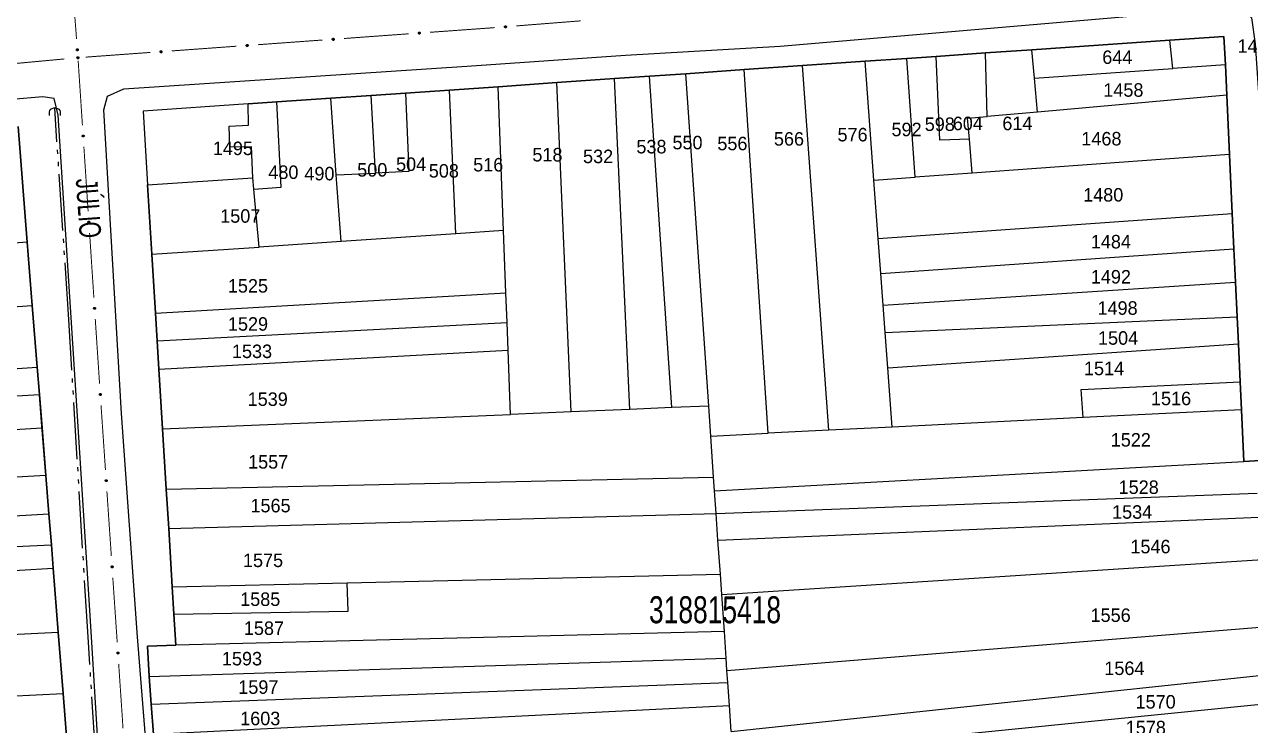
# Model space of a CAD drawing. Extents: x 201225 to 202591, y 4854937 to 4856079.
# Drawn here: x 201692.4 to 201919.6, y 4855421.5 to 4855551.3 of the extents above; entities that cross this region are included whole.
import ezdxf
from ezdxf.enums import TextEntityAlignment as Align

# ---------------------------------------------------------------- set-up
doc = ezdxf.new("R2010")
doc.units = 0
doc.header["$LTSCALE"] = 1.5
doc.header["$MEASUREMENT"] = 0
doc.linetypes.add('TRACO_05', pattern=[11, 7, -1, 0.5, -1, 0.5, -1])
for name, color, linetype in [('CD_MALHA_LOTES', 7, 'CONTINUOUS'), ('CD_TXT_QUADRA', 2, 'CONTINUOUS'), ('HD-VALAS-DRENOS', 170, 'CONTINUOUS'), ('RU-QUADRA', 210, 'CONTINUOUS'), ('SV-BUEIRO-VALA', 7, 'CONTINUOUS'), ('SV-EIXO-RUA-PAV', 20, 'CONTINUOUS'), ('SV-RUA-PAVIM', 7, 'CONTINUOUS'), ('SV-TXT-RUA-PAV', 7, 'CONTINUOUS'), ('Th_NmrPort', 7, 'CONTINUOUS')]:
    doc.layers.add(name, color=color, linetype=linetype)
doc.styles.add('ARIAL', font='ARIAL.SHX')

# ---------------------------------------------------------------- blocks, each defined once
blk = doc.blocks.new('COD120', base_point=(202325.86, 4856054.02))
at = {"layer": 'SV-BUEIRO-VALA'}
blk.add_lwpolyline([(202324.86, 4856052.62), (202324.86, 4856053.203333), (202324.86, 4856053.290833), (202324.943333, 4856053.524167), (202325.11, 4856053.786667), (202325.36, 4856053.9325), (202325.693333, 4856054.02), (202326.026667, 4856054.02), (202326.36, 4856053.9325), (202326.61, 4856053.786667), (202326.776667, 4856053.524167), (202326.86, 4856053.290833), (202326.86, 4856053.203333), (202326.86, 4856052.62)], dxfattribs=at)

msp = doc.modelspace()

# ---------------------------------------------------------------- linework, layer by layer
at = {"layer": 'CD_MALHA_LOTES', "linetype": 'Continuous', "flags": 128}
for points in [[(201879.12, 4855546.66), (201904.68, 4855548.43)], [(201904.68, 4855548.43), (201914.73, 4855549.12)], [(201905.24, 4855543.2), (201904.68, 4855548.43)], [(201914.73, 4855549.12), (201914.98, 4855543.89)], [(201848.23, 4855544.53), (201855.94, 4855545.06)], [(201855.94, 4855545.06), (201861.38, 4855545.44)], [(201857.47, 4855523.06), (201855.94, 4855545.06)], [(201861.38, 4855545.44), (201870.55, 4855546.07)], [(201862.09, 4855529.92), (201861.38, 4855545.44)], [(201870.55, 4855546.07), (201879.12, 4855546.66)], [(201870.82, 4855534.31), (201870.55, 4855546.07)], [(201879.59, 4855541.39), (201879.12, 4855546.66)], [(201814.99, 4855542.23), (201825.8, 4855542.98)], [(201825.8, 4855542.98), (201836.58, 4855543.72)], [(201830.22, 4855475.63), (201825.8, 4855542.98)], [(201836.58, 4855543.72), (201848.23, 4855544.53)], [(201841.48, 4855476.19), (201836.58, 4855543.72)], [(201849.85, 4855522.51), (201848.23, 4855544.53)], [(201879.59, 4855541.39), (201905.24, 4855543.2)], [(201914.98, 4855543.89), (201905.24, 4855543.2)], [(201914.98, 4855543.89), (201915.24, 4855538.24)], [(201780.18, 4855539.82), (201791.1, 4855540.58)], [(201791.1, 4855540.58), (201801.74, 4855541.31)], [(201793.74, 4855479.59), (201791.1, 4855540.58)], [(201801.74, 4855541.31), (201808.27, 4855541.76)], [(201804.61, 4855480.05), (201801.74, 4855541.31)], [(201808.27, 4855541.76), (201814.99, 4855542.23)], [(201812.37, 4855480.37), (201808.27, 4855541.76)], [(201819.23, 4855480.66), (201814.99, 4855542.23)], [(201880.14, 4855535.13), (201879.59, 4855541.39)], [(201749.18, 4855537.68), (201756.64, 4855538.19)], [(201756.64, 4855538.19), (201763.05, 4855538.64)], [(201757.47, 4855523.83), (201756.64, 4855538.19)], [(201763.05, 4855538.64), (201771.15, 4855539.2)], [(201763.05, 4855538.64), (201763.62, 4855524.1)], [(201771.15, 4855539.2), (201780.18, 4855539.82)], [(201772.36, 4855512.57), (201771.15, 4855539.2)], [(201781.19, 4855513.17), (201780.18, 4855539.82)], [(201915.24, 4855538.24), (201880.14, 4855535.13)], [(201915.24, 4855538.24), (201915.75, 4855527.28)], [(201733.86, 4855536.62), (201714.39, 4855535.27)], [(201730.35, 4855532.51), (201733.91, 4855532.7), (201733.86, 4855536.62)], [(201733.86, 4855536.62), (201739.16, 4855536.99)], [(201739.16, 4855536.99), (201749.18, 4855537.68)], [(201740, 4855521.18), (201739.16, 4855536.99)], [(201750.2, 4855523.51), (201749.18, 4855537.68)], [(201714.39, 4855535.27), (201715.23, 4855521.62)], [(201867.22, 4855533.99), (201870.82, 4855534.31)], [(201867.55, 4855530.11), (201867.22, 4855533.99)], [(201880.14, 4855535.13), (201870.82, 4855534.31)], [(201691.21, 4855532.44), (201692.92, 4855511.03)], [(201730.49, 4855528.59), (201730.35, 4855532.51)], [(201867.55, 4855530.11), (201862.09, 4855529.92)], [(201868.08, 4855523.83), (201867.55, 4855530.11)], [(201734.74, 4855522.92), (201734.5, 4855528.68), (201730.49, 4855528.59)], [(201915.75, 4855527.28), (201868.08, 4855523.83)], [(201915.75, 4855527.28), (201916.27, 4855516.33)], [(201715.23, 4855521.62), (201734.74, 4855522.92)], [(201734.93, 4855520.85), (201734.74, 4855522.92)], [(201750.2, 4855523.51), (201757.47, 4855523.83)], [(201751.09, 4855511.14), (201750.2, 4855523.51)], [(201763.62, 4855524.1), (201757.47, 4855523.83)], [(201849.85, 4855522.51), (201857.47, 4855523.06)], [(201850.65, 4855511.69), (201849.85, 4855522.51)], [(201868.08, 4855523.83), (201857.47, 4855523.06)], [(201716.01, 4855508.78), (201715.23, 4855521.62)], [(201734.93, 4855520.85), (201740, 4855521.18)], [(201735.92, 4855510.12), (201734.93, 4855520.85)], [(201850.65, 4855511.69), (201916.27, 4855516.33)], [(201916.27, 4855516.33), (201916.57, 4855509.81)], [(201781.19, 4855513.17), (201772.36, 4855512.57)], [(201781.63, 4855501.65), (201781.19, 4855513.17)], [(201692.92, 4855511.03), (201661.26, 4855508.64)], [(201692.92, 4855511.03), (201693.85, 4855499.31)], [(201751.09, 4855511.14), (201735.92, 4855510.12)], [(201772.36, 4855512.57), (201751.09, 4855511.14)], [(201851.13, 4855505.2), (201850.65, 4855511.69)], [(201716.01, 4855508.78), (201735.92, 4855510.12)], [(201716.69, 4855497.84), (201716.01, 4855508.78)], [(201851.13, 4855505.2), (201916.57, 4855509.81)], [(201916.57, 4855509.81), (201916.86, 4855503.61)], [(201851.56, 4855499.33), (201851.13, 4855505.2)], [(201851.56, 4855499.33), (201916.86, 4855503.61)], [(201916.86, 4855503.61), (201917.16, 4855497.16)], [(201716.69, 4855497.84), (201781.63, 4855501.65)], [(201781.85, 4855496.11), (201781.63, 4855501.65)], [(201630.68, 4855494.98), (201693.85, 4855499.31)], [(201693.85, 4855499.31), (201694.76, 4855487.89)], [(201717, 4855492.74), (201716.69, 4855497.84)], [(201851.93, 4855494.31), (201851.56, 4855499.33)], [(201851.93, 4855494.31), (201917.16, 4855497.16)], [(201917.16, 4855497.16), (201917.39, 4855492.2)], [(201717, 4855492.74), (201781.85, 4855496.11)], [(201782.04, 4855491), (201781.85, 4855496.11)], [(201717.32, 4855487.5), (201717, 4855492.74)], [(201852.42, 4855487.77), (201851.93, 4855494.31)], [(201717.32, 4855487.5), (201782.04, 4855491)], [(201782.49, 4855479.12), (201782.04, 4855491)], [(201852.42, 4855487.77), (201917.39, 4855492.2)], [(201917.39, 4855492.2), (201917.73, 4855485.13)], [(201631.61, 4855483.69), (201694.76, 4855487.89)], [(201694.76, 4855487.89), (201695.16, 4855482.82)], [(201718, 4855476.42), (201717.32, 4855487.5)], [(201853.23, 4855476.77), (201852.42, 4855487.77)], [(201888.24, 4855483.72), (201917.73, 4855485.13)], [(201888.64, 4855478.52), (201888.24, 4855483.72)], [(201917.73, 4855485.13), (201917.97, 4855479.98)], [(201631.99, 4855479.08), (201695.16, 4855482.82)], [(201695.16, 4855482.82), (201695.65, 4855476.65)], [(201718, 4855476.42), (201782.49, 4855479.12)], [(201793.74, 4855479.59), (201782.49, 4855479.12)], [(201804.61, 4855480.05), (201793.74, 4855479.59)], [(201812.37, 4855480.37), (201804.61, 4855480.05)], [(201819.23, 4855480.66), (201812.37, 4855480.37)], [(201819.61, 4855475.1), (201819.23, 4855480.66)], [(201917.97, 4855479.98), (201888.64, 4855478.52)], [(201917.97, 4855479.98), (201918.41, 4855470.38)], [(201853.23, 4855476.77), (201841.48, 4855476.19)], [(201888.64, 4855478.52), (201853.23, 4855476.77)], [(201632.5, 4855472.87), (201695.65, 4855476.65)], [(201695.65, 4855476.65), (201696.36, 4855467.78)], [(201718.69, 4855465.25), (201718, 4855476.42)], [(201819.61, 4855475.1), (201830.22, 4855475.63)], [(201820.14, 4855467.46), (201819.61, 4855475.1)], [(201841.48, 4855476.19), (201830.22, 4855475.63)], [(201820.31, 4855464.98), (201918.41, 4855470.38)], [(201918.41, 4855470.38), (201921.51, 4855470.59)], [(201696.36, 4855467.78), (201633.22, 4855464.22)], [(201696.36, 4855467.78), (201696.92, 4855460.72)], [(201718.69, 4855465.25), (201820.14, 4855467.46)], [(201820.31, 4855464.98), (201820.14, 4855467.46)], [(201719.14, 4855457.95), (201718.69, 4855465.25)], [(201820.6, 4855460.76), (201820.31, 4855464.98)], [(201820.6, 4855460.76), (201920.87, 4855464.51)], [(201597.1, 4855454.93), (201696.92, 4855460.72)], [(201696.92, 4855460.72), (201697.38, 4855454.93)], [(201719.14, 4855457.95), (201820.6, 4855460.76)], [(201820.94, 4855455.8), (201820.6, 4855460.76)], [(201820.94, 4855455.8), (201921.24, 4855460.06)], [(201719.8, 4855447.19), (201719.14, 4855457.95)], [(201597.43, 4855450.31), (201697.38, 4855454.93)], [(201697.38, 4855454.93), (201697.72, 4855450.61)], [(201821.38, 4855449.51), (201820.94, 4855455.8)], [(201821.64, 4855445.74), (201921.88, 4855452.25)], [(201597.83, 4855444.68), (201697.72, 4855450.61)], [(201697.72, 4855450.61), (201698.66, 4855438.8)], [(201752.24, 4855447.93), (201821.38, 4855449.51)], [(201821.64, 4855445.74), (201821.38, 4855449.51)], [(201719.8, 4855447.19), (201752.24, 4855447.93)], [(201720.11, 4855442.1), (201719.8, 4855447.19)], [(201752.39, 4855442.67), (201752.24, 4855447.93)], [(201822.12, 4855438.87), (201821.64, 4855445.74)], [(201720.11, 4855442.1), (201752.39, 4855442.67)], [(201720.46, 4855436.38), (201720.11, 4855442.1)], [(201598.59, 4855433.86), (201698.66, 4855438.8)], [(201698.66, 4855438.8), (201699.57, 4855427.4)], [(201822.12, 4855438.87), (201720.46, 4855436.38)], [(201822.46, 4855433.93), (201822.12, 4855438.87)], [(201822.61, 4855431.69), (201922.9, 4855439.82)], [(201715.2, 4855436.16), (201720.46, 4855436.38)], [(201715.54, 4855430.54), (201715.2, 4855436.16)], [(201715.54, 4855430.54), (201822.46, 4855433.93)], [(201822.61, 4855431.69), (201822.46, 4855433.93)], [(201822.77, 4855429.42), (201822.61, 4855431.69)], [(201715.9, 4855425.45), (201715.54, 4855430.54)], [(201715.9, 4855425.45), (201822.77, 4855429.42)], [(201823.06, 4855425.17), (201822.77, 4855429.42)], [(201823.39, 4855420.37), (201923.62, 4855431)], [(201599.4, 4855422.47), (201699.57, 4855427.4)], [(201699.57, 4855427.4), (201700.39, 4855417.13)], [(201716.29, 4855419.88), (201715.9, 4855425.45)], [(201716.29, 4855419.88), (201823.06, 4855425.17)], [(201823.39, 4855420.37), (201823.06, 4855425.17)], [(201823.71, 4855415.62), (201924.06, 4855425.66)]]:
    msp.add_lwpolyline(points, dxfattribs=at)
at = {"layer": 'HD-VALAS-DRENOS', "linetype": 'TRACO_05'}
msp.add_polyline3d([(201708.03, 4855379.38, 11.66), (201706.68, 4855399.85, 12.17), (201704.18, 4855437.88, 12.17), (201700.62, 4855496.69, 12.18), (201698.01, 4855535.9, 12.17)], dxfattribs=at)
at = {"layer": 'RU-QUADRA', "linetype": 'Continuous', "flags": 128}
for points in [[(201921.51, 4855470.59), (201918.41, 4855470.38), (201917.97, 4855479.98), (201917.73, 4855485.13), (201917.39, 4855492.2), (201917.16, 4855497.16), (201916.86, 4855503.61), (201916.57, 4855509.81), (201916.27, 4855516.33), (201915.75, 4855527.28), (201915.24, 4855538.24), (201914.98, 4855543.89), (201914.73, 4855549.12), (201904.68, 4855548.43), (201879.12, 4855546.66), (201870.55, 4855546.07), (201861.38, 4855545.44), (201855.94, 4855545.06), (201848.23, 4855544.53), (201836.58, 4855543.72), (201825.8, 4855542.98), (201814.99, 4855542.23), (201808.27, 4855541.76), (201801.74, 4855541.31), (201791.1, 4855540.58), (201780.18, 4855539.82), (201771.15, 4855539.2), (201763.05, 4855538.64), (201756.64, 4855538.19), (201749.18, 4855537.68), (201739.16, 4855536.99), (201733.86, 4855536.62), (201714.39, 4855535.27), (201715.23, 4855521.62), (201716.01, 4855508.78), (201716.69, 4855497.84), (201717, 4855492.74), (201717.32, 4855487.5), (201718, 4855476.42), (201718.69, 4855465.25), (201719.14, 4855457.95), (201719.8, 4855447.19), (201720.11, 4855442.1), (201720.46, 4855436.38), (201715.2, 4855436.16), (201715.54, 4855430.54), (201715.9, 4855425.45), (201716.29, 4855419.88)], [(201700.39, 4855417.13), (201699.57, 4855427.4), (201698.66, 4855438.8), (201697.72, 4855450.61), (201697.38, 4855454.93), (201696.92, 4855460.72), (201696.36, 4855467.78), (201695.56, 4855477.75), (201695.1, 4855483.57), (201694.76, 4855487.89), (201693.85, 4855499.31), (201692.92, 4855511.03), (201691.21, 4855532.44)]]:
    msp.add_lwpolyline(points, dxfattribs=at)
at = {"layer": 'SV-EIXO-RUA-PAV', "const_width": 0.18}
for points in [[(201701.14, 4855560.62), (201702.05, 4855548.65)], [(201783.55, 4855551.08), (201795.51, 4855552.02)], [(201751.63, 4855548.75), (201763.6, 4855549.62)], [(201767.59, 4855549.9), (201778.56, 4855550.69)], [(201778.56, 4855550.69), (201779.05, 4855550.73)], [(201779.05, 4855550.73), (201779.56, 4855550.77)], [(201719.71, 4855546.45), (201731.68, 4855547.32)], [(201735.67, 4855547.6), (201747.64, 4855548.47)], [(201687.82, 4855543.85), (201699.77, 4855544.96)], [(201703.76, 4855545.3), (201715.72, 4855546.17)], [(201702.35, 4855544.66), (201703.14, 4855532.69)], [(201703.41, 4855528.7), (201704.2, 4855516.72)], [(201704.47, 4855512.73), (201705.26, 4855500.76)], [(201705.52, 4855496.77), (201706.32, 4855484.79)], [(201706.59, 4855480.8), (201707.41, 4855468.83)], [(201707.68, 4855464.84), (201708.5, 4855452.87)], [(201708.77, 4855448.88), (201709.59, 4855436.9)], [(201709.86, 4855432.91), (201710.4, 4855424.93)], [(201710.4, 4855424.93), (201710.47, 4855423.95)], [(201710.47, 4855423.95), (201710.66, 4855420.94)]]:
    msp.add_lwpolyline(points, dxfattribs=at)
at = {"layer": 'SV-EIXO-RUA-PAV'}
for points in [[(201765.44, 4855549.86), (201765.48, 4855549.9), (201765.51, 4855549.92), (201765.55, 4855549.94), (201765.58, 4855549.94), (201765.61, 4855549.94), (201765.65, 4855549.93), (201765.69, 4855549.91), (201765.72, 4855549.88), (201765.75, 4855549.84), (201765.76, 4855549.81), (201765.77, 4855549.78), (201765.77, 4855549.74), (201765.76, 4855549.7), (201765.74, 4855549.67), (201765.71, 4855549.63), (201765.67, 4855549.6), (201765.64, 4855549.59), (201765.6, 4855549.59), (201765.57, 4855549.59), (201765.53, 4855549.6), (201765.5, 4855549.62), (201765.46, 4855549.65), (201765.43, 4855549.68), (201765.42, 4855549.72), (201765.42, 4855549.75), (201765.42, 4855549.79), (201765.42, 4855549.82), (201765.44, 4855549.86)], [(201781.4, 4855551.03), (201781.43, 4855551.06), (201781.47, 4855551.09), (201781.5, 4855551.1), (201781.54, 4855551.11), (201781.57, 4855551.11), (201781.61, 4855551.1), (201781.64, 4855551.08), (201781.68, 4855551.05), (201781.71, 4855551.01), (201781.72, 4855550.98), (201781.73, 4855550.94), (201781.73, 4855550.91), (201781.72, 4855550.87), (201781.7, 4855550.83), (201781.67, 4855550.8), (201781.63, 4855550.77), (201781.6, 4855550.76), (201781.56, 4855550.75), (201781.53, 4855550.75), (201781.49, 4855550.76), (201781.45, 4855550.78), (201781.42, 4855550.81), (201781.39, 4855550.85), (201781.38, 4855550.88), (201781.37, 4855550.92), (201781.37, 4855550.95), (201781.38, 4855550.99), (201781.4, 4855551.03)], [(201733.53, 4855547.56), (201733.56, 4855547.6), (201733.59, 4855547.62), (201733.63, 4855547.64), (201733.66, 4855547.64), (201733.7, 4855547.64), (201733.73, 4855547.63), (201733.77, 4855547.61), (201733.81, 4855547.58), (201733.83, 4855547.54), (201733.85, 4855547.51), (201733.85, 4855547.48), (201733.85, 4855547.44), (201733.84, 4855547.4), (201733.82, 4855547.37), (201733.79, 4855547.33), (201733.76, 4855547.3), (201733.72, 4855547.29), (201733.69, 4855547.29), (201733.65, 4855547.29), (201733.62, 4855547.3), (201733.58, 4855547.32), (201733.54, 4855547.35), (201733.52, 4855547.38), (201733.5, 4855547.42), (201733.5, 4855547.45), (201733.5, 4855547.49), (201733.51, 4855547.52), (201733.53, 4855547.56)], [(201749.49, 4855548.71), (201749.52, 4855548.75), (201749.55, 4855548.77), (201749.59, 4855548.79), (201749.62, 4855548.79), (201749.66, 4855548.79), (201749.69, 4855548.78), (201749.73, 4855548.76), (201749.77, 4855548.73), (201749.79, 4855548.69), (201749.81, 4855548.66), (201749.81, 4855548.63), (201749.81, 4855548.59), (201749.8, 4855548.55), (201749.78, 4855548.52), (201749.75, 4855548.48), (201749.72, 4855548.45), (201749.68, 4855548.44), (201749.65, 4855548.44), (201749.61, 4855548.44), (201749.57, 4855548.45), (201749.54, 4855548.47), (201749.5, 4855548.5), (201749.47, 4855548.53), (201749.46, 4855548.57), (201749.46, 4855548.6), (201749.46, 4855548.64), (201749.46, 4855548.67), (201749.49, 4855548.71)], [(201702.3, 4855546.81), (201702.34, 4855546.78), (201702.36, 4855546.74), (201702.37, 4855546.71), (201702.38, 4855546.67), (201702.38, 4855546.64), (201702.37, 4855546.6), (201702.35, 4855546.56), (201702.32, 4855546.53), (201702.28, 4855546.5), (201702.25, 4855546.49), (201702.22, 4855546.48), (201702.18, 4855546.48), (201702.14, 4855546.49), (201702.11, 4855546.51), (201702.07, 4855546.54), (201702.04, 4855546.58), (201702.03, 4855546.61), (201702.03, 4855546.65), (201702.03, 4855546.68), (201702.04, 4855546.72), (201702.05, 4855546.75), (201702.09, 4855546.79), (201702.12, 4855546.82), (201702.15, 4855546.83), (201702.19, 4855546.83), (201702.22, 4855546.83), (201702.26, 4855546.83), (201702.3, 4855546.81)], [(201702.16, 4855545.3), (201702.19, 4855545.34), (201702.22, 4855545.36), (201702.26, 4855545.38), (201702.29, 4855545.38), (201702.33, 4855545.38), (201702.36, 4855545.37), (201702.4, 4855545.35), (201702.44, 4855545.32), (201702.46, 4855545.28), (201702.48, 4855545.25), (201702.48, 4855545.22), (201702.48, 4855545.18), (201702.47, 4855545.14), (201702.46, 4855545.11), (201702.42, 4855545.07), (201702.39, 4855545.04), (201702.35, 4855545.03), (201702.32, 4855545.03), (201702.28, 4855545.03), (201702.25, 4855545.04), (201702.21, 4855545.05), (201702.17, 4855545.09), (201702.15, 4855545.12), (201702.14, 4855545.16), (201702.13, 4855545.19), (201702.13, 4855545.23), (201702.14, 4855545.26), (201702.16, 4855545.3)], [(201717.57, 4855546.41), (201717.6, 4855546.45), (201717.63, 4855546.47), (201717.67, 4855546.49), (201717.7, 4855546.49), (201717.74, 4855546.49), (201717.77, 4855546.48), (201717.81, 4855546.46), (201717.85, 4855546.43), (201717.87, 4855546.39), (201717.89, 4855546.36), (201717.89, 4855546.33), (201717.89, 4855546.29), (201717.88, 4855546.25), (201717.86, 4855546.22), (201717.83, 4855546.18), (201717.8, 4855546.15), (201717.76, 4855546.14), (201717.73, 4855546.14), (201717.69, 4855546.14), (201717.66, 4855546.15), (201717.62, 4855546.17), (201717.58, 4855546.2), (201717.56, 4855546.23), (201717.55, 4855546.27), (201717.54, 4855546.3), (201717.54, 4855546.34), (201717.55, 4855546.37), (201717.57, 4855546.41)], [(201703.37, 4855530.84), (201703.41, 4855530.81), (201703.44, 4855530.78), (201703.45, 4855530.74), (201703.45, 4855530.71), (201703.45, 4855530.67), (201703.44, 4855530.64), (201703.43, 4855530.6), (201703.39, 4855530.56), (201703.36, 4855530.54), (201703.32, 4855530.52), (201703.29, 4855530.52), (201703.25, 4855530.52), (201703.22, 4855530.53), (201703.18, 4855530.55), (201703.14, 4855530.58), (201703.12, 4855530.61), (201703.11, 4855530.65), (201703.1, 4855530.68), (201703.1, 4855530.72), (201703.11, 4855530.75), (201703.13, 4855530.79), (201703.16, 4855530.83), (201703.2, 4855530.85), (201703.23, 4855530.87), (201703.26, 4855530.87), (201703.3, 4855530.87), (201703.34, 4855530.86), (201703.37, 4855530.84)], [(201704.43, 4855514.88), (201704.47, 4855514.85), (201704.5, 4855514.81), (201704.51, 4855514.78), (201704.51, 4855514.74), (201704.51, 4855514.71), (201704.5, 4855514.67), (201704.49, 4855514.63), (201704.45, 4855514.6), (201704.42, 4855514.57), (201704.38, 4855514.56), (201704.35, 4855514.55), (201704.31, 4855514.55), (201704.28, 4855514.56), (201704.24, 4855514.58), (201704.2, 4855514.61), (201704.18, 4855514.65), (201704.17, 4855514.68), (201704.16, 4855514.72), (201704.16, 4855514.75), (201704.17, 4855514.79), (201704.19, 4855514.83), (201704.22, 4855514.86), (201704.25, 4855514.89), (201704.29, 4855514.9), (201704.32, 4855514.91), (201704.36, 4855514.91), (201704.4, 4855514.9), (201704.43, 4855514.88)], [(201705.49, 4855498.91), (201705.53, 4855498.88), (201705.56, 4855498.85), (201705.57, 4855498.81), (201705.57, 4855498.78), (201705.57, 4855498.74), (201705.56, 4855498.71), (201705.54, 4855498.67), (201705.51, 4855498.63), (201705.48, 4855498.61), (201705.44, 4855498.59), (201705.41, 4855498.59), (201705.37, 4855498.59), (201705.34, 4855498.6), (201705.3, 4855498.62), (201705.26, 4855498.65), (201705.24, 4855498.68), (201705.22, 4855498.72), (201705.22, 4855498.75), (201705.22, 4855498.79), (201705.23, 4855498.82), (201705.25, 4855498.86), (201705.28, 4855498.9), (201705.31, 4855498.92), (201705.35, 4855498.94), (201705.38, 4855498.94), (201705.42, 4855498.94), (201705.46, 4855498.93), (201705.49, 4855498.91)], [(201706.55, 4855482.95), (201706.59, 4855482.92), (201706.62, 4855482.88), (201706.63, 4855482.85), (201706.63, 4855482.81), (201706.63, 4855482.78), (201706.62, 4855482.74), (201706.6, 4855482.7), (201706.57, 4855482.67), (201706.54, 4855482.64), (201706.5, 4855482.63), (201706.47, 4855482.62), (201706.43, 4855482.62), (201706.4, 4855482.63), (201706.36, 4855482.65), (201706.32, 4855482.68), (201706.3, 4855482.72), (201706.28, 4855482.75), (201706.28, 4855482.79), (201706.28, 4855482.82), (201706.29, 4855482.86), (201706.31, 4855482.9), (201706.34, 4855482.93), (201706.37, 4855482.96), (201706.41, 4855482.97), (201706.44, 4855482.98), (201706.48, 4855482.98), (201706.51, 4855482.97), (201706.55, 4855482.95)], [(201707.64, 4855466.99), (201707.68, 4855466.95), (201707.71, 4855466.92), (201707.72, 4855466.88), (201707.72, 4855466.85), (201707.72, 4855466.81), (201707.71, 4855466.78), (201707.69, 4855466.74), (201707.66, 4855466.7), (201707.63, 4855466.68), (201707.59, 4855466.67), (201707.56, 4855466.66), (201707.52, 4855466.66), (201707.49, 4855466.67), (201707.45, 4855466.69), (201707.41, 4855466.72), (201707.39, 4855466.76), (201707.37, 4855466.79), (201707.37, 4855466.83), (201707.37, 4855466.86), (201707.38, 4855466.9), (201707.4, 4855466.93), (201707.43, 4855466.97), (201707.46, 4855467), (201707.5, 4855467.01), (201707.53, 4855467.01), (201707.57, 4855467.01), (201707.6, 4855467.01), (201707.64, 4855466.99)], [(201708.73, 4855451.02), (201708.77, 4855450.99), (201708.79, 4855450.96), (201708.81, 4855450.92), (201708.81, 4855450.89), (201708.81, 4855450.85), (201708.8, 4855450.82), (201708.78, 4855450.78), (201708.75, 4855450.74), (201708.72, 4855450.72), (201708.68, 4855450.7), (201708.65, 4855450.7), (201708.61, 4855450.7), (201708.58, 4855450.71), (201708.54, 4855450.73), (201708.5, 4855450.76), (201708.48, 4855450.79), (201708.46, 4855450.83), (201708.46, 4855450.86), (201708.46, 4855450.9), (201708.47, 4855450.93), (201708.49, 4855450.97), (201708.52, 4855451.01), (201708.55, 4855451.03), (201708.59, 4855451.05), (201708.62, 4855451.05), (201708.66, 4855451.05), (201708.69, 4855451.04), (201708.73, 4855451.02)], [(201709.82, 4855435.06), (201709.86, 4855435.03), (201709.88, 4855434.99), (201709.9, 4855434.96), (201709.9, 4855434.92), (201709.9, 4855434.89), (201709.89, 4855434.85), (201709.87, 4855434.82), (201709.84, 4855434.78), (201709.81, 4855434.75), (201709.77, 4855434.74), (201709.74, 4855434.73), (201709.7, 4855434.74), (201709.67, 4855434.75), (201709.63, 4855434.76), (201709.59, 4855434.8), (201709.57, 4855434.83), (201709.55, 4855434.86), (201709.55, 4855434.9), (201709.55, 4855434.94), (201709.56, 4855434.97), (201709.58, 4855435.01), (201709.61, 4855435.05), (201709.64, 4855435.07), (201709.68, 4855435.08), (201709.71, 4855435.09), (201709.75, 4855435.09), (201709.78, 4855435.08), (201709.82, 4855435.06)]]:
    msp.add_lwpolyline(points, close=True, dxfattribs=at)
for points in [[(201765.42, 4855549.82), (201765.72, 4855549.88)], [(201765.42, 4855549.8), (201765.73, 4855549.86)], [(201765.42, 4855549.79), (201765.75, 4855549.84)], [(201765.42, 4855549.77), (201765.75, 4855549.83)], [(201765.42, 4855549.75), (201765.76, 4855549.81)], [(201765.42, 4855549.73), (201765.76, 4855549.79)], [(201765.42, 4855549.72), (201765.77, 4855549.78)], [(201765.43, 4855549.84), (201765.7, 4855549.9)], [(201765.43, 4855549.7), (201765.77, 4855549.76)], [(201765.43, 4855549.68), (201765.77, 4855549.74)], [(201765.44, 4855549.86), (201765.69, 4855549.91)], [(201765.45, 4855549.66), (201765.76, 4855549.72)], [(201765.46, 4855549.88), (201765.66, 4855549.92)], [(201765.46, 4855549.65), (201765.76, 4855549.7)], [(201765.48, 4855549.9), (201765.65, 4855549.93)], [(201765.48, 4855549.63), (201765.75, 4855549.69)], [(201765.49, 4855549.91), (201765.62, 4855549.93)], [(201765.5, 4855549.62), (201765.74, 4855549.67)], [(201765.51, 4855549.92), (201765.61, 4855549.94)], [(201765.52, 4855549.61), (201765.72, 4855549.65)], [(201765.53, 4855549.6), (201765.71, 4855549.63)], [(201765.55, 4855549.59), (201765.68, 4855549.62)], [(201765.57, 4855549.59), (201765.67, 4855549.6)], [(201781.37, 4855550.95), (201781.71, 4855551.01)], [(201781.37, 4855550.92), (201781.72, 4855550.98)], [(201781.38, 4855550.99), (201781.68, 4855551.05)], [(201781.38, 4855550.97), (201781.69, 4855551.03)], [(201781.38, 4855550.94), (201781.71, 4855551)], [(201781.38, 4855550.9), (201781.72, 4855550.96)], [(201781.38, 4855550.88), (201781.73, 4855550.94)], [(201781.39, 4855551), (201781.66, 4855551.06)], [(201781.39, 4855550.86), (201781.72, 4855550.93)], [(201781.39, 4855550.85), (201781.73, 4855550.91)], [(201781.4, 4855551.03), (201781.64, 4855551.08)], [(201781.41, 4855550.83), (201781.72, 4855550.89)], [(201781.42, 4855551.05), (201781.62, 4855551.09)], [(201781.42, 4855550.81), (201781.72, 4855550.87)], [(201781.43, 4855551.06), (201781.61, 4855551.1)], [(201781.44, 4855550.8), (201781.7, 4855550.85)], [(201781.45, 4855551.08), (201781.58, 4855551.1)], [(201781.45, 4855550.78), (201781.7, 4855550.83)], [(201781.47, 4855551.09), (201781.57, 4855551.11)], [(201781.48, 4855550.77), (201781.67, 4855550.81)], [(201781.49, 4855550.76), (201781.67, 4855550.8)], [(201781.51, 4855550.76), (201781.64, 4855550.78)], [(201781.53, 4855550.75), (201781.63, 4855550.77)], [(201733.5, 4855547.49), (201733.83, 4855547.54)], [(201733.5, 4855547.47), (201733.83, 4855547.53)], [(201733.5, 4855547.45), (201733.85, 4855547.51)], [(201733.5, 4855547.43), (201733.85, 4855547.49)], [(201733.5, 4855547.42), (201733.85, 4855547.48)], [(201733.51, 4855547.52), (201733.81, 4855547.58)], [(201733.51, 4855547.5), (201733.82, 4855547.56)], [(201733.51, 4855547.4), (201733.85, 4855547.46)], [(201733.52, 4855547.54), (201733.79, 4855547.6)], [(201733.52, 4855547.38), (201733.85, 4855547.44)], [(201733.53, 4855547.56), (201733.77, 4855547.61)], [(201733.53, 4855547.36), (201733.84, 4855547.42)], [(201733.54, 4855547.58), (201733.74, 4855547.62)], [(201733.54, 4855547.35), (201733.84, 4855547.4)], [(201733.56, 4855547.6), (201733.73, 4855547.63)], [(201733.56, 4855547.33), (201733.83, 4855547.39)], [(201733.58, 4855547.61), (201733.71, 4855547.63)], [(201733.58, 4855547.32), (201733.82, 4855547.37)], [(201733.59, 4855547.62), (201733.7, 4855547.64)], [(201733.6, 4855547.31), (201733.8, 4855547.35)], [(201733.62, 4855547.3), (201733.79, 4855547.33)], [(201733.64, 4855547.29), (201733.77, 4855547.32)], [(201733.65, 4855547.29), (201733.76, 4855547.3)], [(201749.46, 4855548.67), (201749.77, 4855548.73)], [(201749.46, 4855548.64), (201749.79, 4855548.69)], [(201749.46, 4855548.62), (201749.79, 4855548.68)], [(201749.46, 4855548.6), (201749.81, 4855548.66)], [(201749.46, 4855548.58), (201749.81, 4855548.64)], [(201749.46, 4855548.57), (201749.81, 4855548.63)], [(201749.47, 4855548.65), (201749.77, 4855548.71)], [(201749.47, 4855548.55), (201749.81, 4855548.61)], [(201749.47, 4855548.53), (201749.81, 4855548.59)], [(201749.48, 4855548.69), (201749.74, 4855548.75)], [(201749.49, 4855548.71), (201749.73, 4855548.76)], [(201749.49, 4855548.51), (201749.8, 4855548.57)], [(201749.5, 4855548.73), (201749.7, 4855548.77)], [(201749.5, 4855548.5), (201749.8, 4855548.55)], [(201749.52, 4855548.75), (201749.69, 4855548.78)], [(201749.52, 4855548.48), (201749.79, 4855548.54)], [(201749.54, 4855548.76), (201749.66, 4855548.78)], [(201749.54, 4855548.47), (201749.78, 4855548.52)], [(201749.55, 4855548.77), (201749.66, 4855548.79)], [(201749.56, 4855548.46), (201749.76, 4855548.5)], [(201749.57, 4855548.45), (201749.75, 4855548.48)], [(201749.6, 4855548.44), (201749.73, 4855548.47)], [(201749.61, 4855548.44), (201749.72, 4855548.45)], [(201702.03, 4855546.7), (201702.06, 4855546.57)], [(201702.03, 4855546.68), (201702.04, 4855546.58)], [(201702.04, 4855546.72), (201702.07, 4855546.54)], [(201702.05, 4855546.75), (201702.11, 4855546.51)], [(201702.05, 4855546.73), (201702.09, 4855546.53)], [(201702.07, 4855546.77), (201702.12, 4855546.5)], [(201702.09, 4855546.79), (201702.14, 4855546.49)], [(201702.1, 4855546.8), (201702.16, 4855546.49)], [(201702.12, 4855546.82), (201702.18, 4855546.48)], [(201702.13, 4855545.23), (201702.46, 4855545.28)], [(201702.13, 4855545.19), (201702.48, 4855545.25)], [(201702.14, 4855546.82), (201702.2, 4855546.48)], [(201702.14, 4855545.26), (201702.44, 4855545.32)], [(201702.14, 4855545.24), (201702.45, 4855545.3)], [(201702.14, 4855545.21), (201702.47, 4855545.27)], [(201702.14, 4855545.17), (201702.48, 4855545.23)], [(201702.14, 4855545.16), (201702.48, 4855545.22)], [(201702.15, 4855546.83), (201702.22, 4855546.48)], [(201702.15, 4855545.28), (201702.42, 4855545.34)], [(201702.15, 4855545.14), (201702.48, 4855545.2)], [(201702.15, 4855545.12), (201702.48, 4855545.18)], [(201702.16, 4855545.3), (201702.4, 4855545.35)], [(201702.16, 4855545.1), (201702.47, 4855545.16)], [(201702.17, 4855546.83), (201702.23, 4855546.49)], [(201702.17, 4855545.09), (201702.47, 4855545.14)], [(201702.18, 4855545.32), (201702.38, 4855545.36)], [(201702.19, 4855546.83), (201702.25, 4855546.49)], [(201702.19, 4855545.34), (201702.36, 4855545.37)], [(201702.2, 4855545.07), (201702.46, 4855545.12)], [(201702.21, 4855546.83), (201702.27, 4855546.5)], [(201702.21, 4855545.35), (201702.34, 4855545.37)], [(201702.21, 4855545.05), (201702.46, 4855545.11)], [(201702.22, 4855546.83), (201702.28, 4855546.5)], [(201702.22, 4855545.36), (201702.33, 4855545.38)], [(201702.23, 4855545.05), (201702.43, 4855545.09)], [(201702.24, 4855546.83), (201702.3, 4855546.52)], [(201702.25, 4855545.04), (201702.42, 4855545.07)], [(201702.26, 4855546.83), (201702.32, 4855546.53)], [(201702.27, 4855545.03), (201702.4, 4855545.06)], [(201702.28, 4855546.82), (201702.33, 4855546.55)], [(201702.28, 4855545.03), (201702.39, 4855545.04)], [(201702.3, 4855546.81), (201702.35, 4855546.56)], [(201702.32, 4855546.79), (201702.36, 4855546.59)], [(201702.34, 4855546.78), (201702.37, 4855546.6)], [(201702.35, 4855546.76), (201702.37, 4855546.63)], [(201702.36, 4855546.74), (201702.38, 4855546.64)], [(201717.54, 4855546.34), (201717.87, 4855546.39)], [(201717.54, 4855546.32), (201717.88, 4855546.38)], [(201717.54, 4855546.3), (201717.89, 4855546.36)], [(201717.55, 4855546.37), (201717.85, 4855546.43)], [(201717.55, 4855546.35), (201717.86, 4855546.41)], [(201717.55, 4855546.28), (201717.89, 4855546.34)], [(201717.55, 4855546.27), (201717.89, 4855546.33)], [(201717.56, 4855546.39), (201717.83, 4855546.45)], [(201717.56, 4855546.25), (201717.89, 4855546.31)], [(201717.56, 4855546.23), (201717.89, 4855546.29)], [(201717.57, 4855546.41), (201717.81, 4855546.46)], [(201717.57, 4855546.21), (201717.88, 4855546.27)], [(201717.58, 4855546.2), (201717.88, 4855546.25)], [(201717.59, 4855546.43), (201717.79, 4855546.47)], [(201717.6, 4855546.45), (201717.77, 4855546.48)], [(201717.6, 4855546.18), (201717.87, 4855546.24)], [(201717.62, 4855546.46), (201717.75, 4855546.48)], [(201717.62, 4855546.17), (201717.86, 4855546.22)], [(201717.63, 4855546.47), (201717.74, 4855546.49)], [(201717.64, 4855546.16), (201717.84, 4855546.2)], [(201717.66, 4855546.15), (201717.83, 4855546.18)], [(201717.68, 4855546.14), (201717.81, 4855546.17)], [(201717.69, 4855546.14), (201717.8, 4855546.15)], [(201703.1, 4855530.72), (201703.12, 4855530.61)], [(201703.11, 4855530.75), (201703.14, 4855530.58)], [(201703.11, 4855530.73), (201703.13, 4855530.6)], [(201703.12, 4855530.77), (201703.16, 4855530.57)], [(201703.13, 4855530.79), (201703.18, 4855530.55)], [(201703.15, 4855530.81), (201703.2, 4855530.54)], [(201703.16, 4855530.83), (201703.22, 4855530.53)], [(201703.18, 4855530.84), (201703.23, 4855530.53)], [(201703.2, 4855530.85), (201703.25, 4855530.52)], [(201703.21, 4855530.86), (201703.27, 4855530.52)], [(201703.23, 4855530.87), (201703.29, 4855530.52)], [(201703.25, 4855530.87), (201703.3, 4855530.52)], [(201703.26, 4855530.87), (201703.32, 4855530.52)], [(201703.28, 4855530.87), (201703.34, 4855530.54)], [(201703.3, 4855530.87), (201703.36, 4855530.54)], [(201703.32, 4855530.86), (201703.38, 4855530.55)], [(201703.34, 4855530.86), (201703.39, 4855530.56)], [(201703.35, 4855530.85), (201703.41, 4855530.58)], [(201703.37, 4855530.84), (201703.43, 4855530.6)], [(201703.39, 4855530.82), (201703.43, 4855530.62)], [(201703.41, 4855530.81), (201703.44, 4855530.64)], [(201703.43, 4855530.79), (201703.45, 4855530.66)], [(201703.44, 4855530.78), (201703.45, 4855530.67)], [(201704.16, 4855514.75), (201704.18, 4855514.65)], [(201704.17, 4855514.79), (201704.2, 4855514.61)], [(201704.17, 4855514.77), (201704.19, 4855514.64)], [(201704.18, 4855514.8), (201704.22, 4855514.61)], [(201704.19, 4855514.83), (201704.24, 4855514.58)], [(201704.21, 4855514.84), (201704.26, 4855514.58)], [(201704.22, 4855514.86), (201704.28, 4855514.56)], [(201704.24, 4855514.87), (201704.29, 4855514.56)], [(201704.25, 4855514.89), (201704.31, 4855514.55)], [(201704.27, 4855514.89), (201704.33, 4855514.56)], [(201704.29, 4855514.9), (201704.35, 4855514.55)], [(201704.31, 4855514.9), (201704.36, 4855514.56)], [(201704.32, 4855514.91), (201704.38, 4855514.56)], [(201704.34, 4855514.9), (201704.4, 4855514.57)], [(201704.36, 4855514.91), (201704.42, 4855514.57)], [(201704.38, 4855514.9), (201704.44, 4855514.59)], [(201704.4, 4855514.9), (201704.45, 4855514.6)], [(201704.41, 4855514.89), (201704.47, 4855514.62)], [(201704.43, 4855514.88), (201704.49, 4855514.63)], [(201704.45, 4855514.86), (201704.49, 4855514.66)], [(201704.47, 4855514.85), (201704.5, 4855514.67)], [(201704.48, 4855514.83), (201704.51, 4855514.7)], [(201704.5, 4855514.81), (201704.51, 4855514.71)], [(201705.22, 4855498.79), (201705.24, 4855498.68)], [(201705.23, 4855498.82), (201705.26, 4855498.65)], [(201705.23, 4855498.8), (201705.25, 4855498.67)], [(201705.24, 4855498.84), (201705.28, 4855498.64)], [(201705.25, 4855498.86), (201705.3, 4855498.62)], [(201705.27, 4855498.88), (201705.32, 4855498.61)], [(201705.28, 4855498.9), (201705.34, 4855498.6)], [(201705.3, 4855498.91), (201705.35, 4855498.6)], [(201705.31, 4855498.92), (201705.37, 4855498.59)], [(201705.33, 4855498.93), (201705.39, 4855498.59)], [(201705.35, 4855498.94), (201705.41, 4855498.59)], [(201705.37, 4855498.94), (201705.42, 4855498.59)], [(201705.38, 4855498.94), (201705.44, 4855498.59)], [(201705.4, 4855498.94), (201705.46, 4855498.61)], [(201705.42, 4855498.94), (201705.48, 4855498.61)], [(201705.44, 4855498.93), (201705.49, 4855498.62)], [(201705.46, 4855498.93), (201705.51, 4855498.63)], [(201705.47, 4855498.92), (201705.53, 4855498.65)], [(201705.49, 4855498.91), (201705.54, 4855498.67)], [(201705.51, 4855498.89), (201705.55, 4855498.69)], [(201705.53, 4855498.88), (201705.56, 4855498.71)], [(201705.54, 4855498.86), (201705.57, 4855498.73)], [(201705.56, 4855498.85), (201705.57, 4855498.74)], [(201706.28, 4855482.82), (201706.3, 4855482.72)], [(201706.29, 4855482.86), (201706.32, 4855482.68)], [(201706.29, 4855482.84), (201706.31, 4855482.71)], [(201706.3, 4855482.87), (201706.34, 4855482.68)], [(201706.31, 4855482.9), (201706.36, 4855482.65)], [(201706.33, 4855482.91), (201706.38, 4855482.65)], [(201706.34, 4855482.93), (201706.4, 4855482.63)], [(201706.36, 4855482.94), (201706.41, 4855482.63)], [(201706.37, 4855482.96), (201706.43, 4855482.62)], [(201706.39, 4855482.96), (201706.45, 4855482.63)], [(201706.41, 4855482.97), (201706.47, 4855482.62)], [(201706.43, 4855482.97), (201706.48, 4855482.63)], [(201706.44, 4855482.98), (201706.5, 4855482.63)], [(201706.46, 4855482.97), (201706.52, 4855482.64)], [(201706.48, 4855482.98), (201706.54, 4855482.64)], [(201706.5, 4855482.97), (201706.55, 4855482.66)], [(201706.51, 4855482.97), (201706.57, 4855482.67)], [(201706.53, 4855482.96), (201706.59, 4855482.69)], [(201706.55, 4855482.95), (201706.6, 4855482.7)], [(201706.57, 4855482.93), (201706.61, 4855482.73)], [(201706.59, 4855482.92), (201706.62, 4855482.74)], [(201706.6, 4855482.9), (201706.63, 4855482.77)], [(201706.62, 4855482.88), (201706.63, 4855482.78)], [(201707.37, 4855466.86), (201707.39, 4855466.76)], [(201707.38, 4855466.9), (201707.41, 4855466.72)], [(201707.38, 4855466.88), (201707.4, 4855466.75)], [(201707.39, 4855466.91), (201707.43, 4855466.71)], [(201707.4, 4855466.93), (201707.45, 4855466.69)], [(201707.42, 4855466.95), (201707.47, 4855466.68)], [(201707.43, 4855466.97), (201707.49, 4855466.67)], [(201707.45, 4855466.98), (201707.5, 4855466.67)], [(201707.46, 4855467), (201707.52, 4855466.66)], [(201707.48, 4855467), (201707.54, 4855466.66)], [(201707.5, 4855467.01), (201707.56, 4855466.66)], [(201707.52, 4855467.01), (201707.57, 4855466.66)], [(201707.53, 4855467.01), (201707.59, 4855466.67)], [(201707.55, 4855467.01), (201707.61, 4855466.68)], [(201707.57, 4855467.01), (201707.63, 4855466.68)], [(201707.59, 4855467), (201707.64, 4855466.7)], [(201707.6, 4855467.01), (201707.66, 4855466.7)], [(201707.62, 4855466.99), (201707.68, 4855466.73)], [(201707.64, 4855466.99), (201707.69, 4855466.74)], [(201707.66, 4855466.97), (201707.7, 4855466.77)], [(201707.68, 4855466.95), (201707.71, 4855466.78)], [(201707.69, 4855466.93), (201707.72, 4855466.81)], [(201707.71, 4855466.92), (201707.72, 4855466.81)], [(201708.46, 4855450.9), (201708.48, 4855450.79)], [(201708.47, 4855450.93), (201708.5, 4855450.76)], [(201708.47, 4855450.91), (201708.49, 4855450.78)], [(201708.48, 4855450.95), (201708.52, 4855450.75)], [(201708.49, 4855450.97), (201708.54, 4855450.73)], [(201708.51, 4855450.99), (201708.56, 4855450.72)], [(201708.52, 4855451.01), (201708.58, 4855450.71)], [(201708.54, 4855451.02), (201708.59, 4855450.71)], [(201708.55, 4855451.03), (201708.61, 4855450.7)], [(201708.57, 4855451.04), (201708.63, 4855450.7)], [(201708.59, 4855451.05), (201708.65, 4855450.7)], [(201708.61, 4855451.04), (201708.66, 4855450.7)], [(201708.62, 4855451.05), (201708.68, 4855450.7)], [(201708.64, 4855451.05), (201708.7, 4855450.71)], [(201708.66, 4855451.05), (201708.72, 4855450.72)], [(201708.68, 4855451.04), (201708.73, 4855450.73)], [(201708.69, 4855451.04), (201708.75, 4855450.74)], [(201708.71, 4855451.03), (201708.77, 4855450.76)], [(201708.73, 4855451.02), (201708.78, 4855450.78)], [(201708.75, 4855451), (201708.79, 4855450.8)], [(201708.77, 4855450.99), (201708.8, 4855450.82)], [(201708.78, 4855450.97), (201708.81, 4855450.84)], [(201708.79, 4855450.96), (201708.81, 4855450.85)], [(201709.55, 4855434.94), (201709.57, 4855434.83)], [(201709.56, 4855434.97), (201709.59, 4855434.8)], [(201709.56, 4855434.95), (201709.58, 4855434.82)], [(201709.57, 4855434.98), (201709.61, 4855434.79)], [(201709.58, 4855435.01), (201709.63, 4855434.76)], [(201709.6, 4855435.02), (201709.65, 4855434.76)], [(201709.61, 4855435.05), (201709.67, 4855434.75)], [(201709.63, 4855435.06), (201709.68, 4855434.74)], [(201709.64, 4855435.07), (201709.7, 4855434.74)], [(201709.66, 4855435.07), (201709.72, 4855434.74)], [(201709.68, 4855435.08), (201709.74, 4855434.73)], [(201709.7, 4855435.08), (201709.75, 4855434.74)], [(201709.71, 4855435.09), (201709.77, 4855434.74)], [(201709.73, 4855435.08), (201709.79, 4855434.75)], [(201709.75, 4855435.09), (201709.81, 4855434.75)], [(201709.77, 4855435.08), (201709.82, 4855434.77)], [(201709.78, 4855435.08), (201709.84, 4855434.78)], [(201709.8, 4855435.07), (201709.86, 4855434.8)], [(201709.82, 4855435.06), (201709.87, 4855434.82)], [(201709.84, 4855435.04), (201709.88, 4855434.84)], [(201709.86, 4855435.03), (201709.89, 4855434.85)], [(201709.87, 4855435.01), (201709.89, 4855434.88)], [(201709.88, 4855434.99), (201709.9, 4855434.89)]]:
    msp.add_lwpolyline(points, dxfattribs=at)
at = {"layer": 'SV-RUA-PAVIM', "linetype": 'Continuous'}
for points in [[(201728.46, 4855314.97, 10.44), (201726.62, 4855315.22, 10.44), (201725.04, 4855315.91, 10.67), (201723.21, 4855318.57, 10.99), (201718.26, 4855373.26, 11.48), (201716.49, 4855398.59, 11.48), (201713.36, 4855437.93, 12.19), (201710.41, 4855479.28, 12.27), (201707.08, 4855535.54, 12.8), (201707.78, 4855538.08, 12.84), (201710.82, 4855539.44, 12.89), (201774.42, 4855543.65, 12.14), (201803.8, 4855545.66, 12.14), (201832.48, 4855547.34, 11.98), (201917.58, 4855554.6, 11.5), (201919.8, 4855552.59, 11.42), (201920.51, 4855547.76, 11.32), (201923.04, 4855510.54, 11.32), (201926.51, 4855459.77, 8.99), (201927.99, 4855439.06, 6.54), (201929.46, 4855418.32, 7.99), (201934.77, 4855338.83, 6.33)], [(201704.85, 4855437.89, 12.14), (201704.27, 4855446.75, 12.63), (201702.24, 4855478.8, 12.63), (201698.67, 4855534.56, 12.86), (201697.91, 4855537.64, 12.92), (201695.82, 4855537.97, 12.92), (201644.04, 4855533.49, 13.28), (201562.58, 4855527.25, 13.13), (201488.51, 4855521.75, 12.71), (201485.35, 4855520.87, 12.61), (201484.09, 4855518.88, 12.61), (201486.25, 4855480.38, 12.61), (201489.18, 4855436.76, 12.52), (201491.59, 4855407.59, 12.52)], [(201491.78, 4855405.57, 12.52), (201496.89, 4855339.76, 12.52), (201499.67, 4855304.69, 11.57), (201501.56, 4855301.46, 11.58), (201504.21, 4855300.23, 11.58), (201553.74, 4855303.82, 11.31), (201624.29, 4855309.14, 11.17), (201709.02, 4855316, 10.71), (201709.02, 4855315.99, 10.72), (201711.58, 4855317.3, 10.73), (201712.32, 4855319.58, 10.73), (201707.25, 4855398.33, 11.41), (201704.85, 4855437.89, 11.93)]]:
    msp.add_polyline3d(points, dxfattribs=at)

# ---------------------------------------------------------------- block references
at = {"layer": 'SV-BUEIRO-VALA'}
msp.add_blockref('COD120', (201698.01, 4855535.9, 12.17), dxfattribs=at)

# ---------------------------------------------------------------- texts
at = {"layer": 'CD_TXT_QUADRA', "style": 'ARIAL', "width": 0.7}
msp.add_text('318815418', height=5, dxfattribs=at).set_placement((201808.16, 4855440.43))
at = {"layer": 'SV-TXT-RUA-PAV', "style": 'ARIAL', "width": 0.7}
msp.add_text('JÚLIO', height=4, rotation=274, dxfattribs=at).set_placement((201701.9, 4855522.71))
at = {"layer": 'Th_NmrPort', "color": 1}
for s, p in [('1452', (201917.24, 4855547.36)), ('644', (201892.17, 4855545.29)), ('1458', (201892.36, 4855539.21)), ('598', (201859.26, 4855532.87)), ('604', (201864.46, 4855533.02)), ('614', (201873.65, 4855533.02)), ('566', (201831.31, 4855530.16)), ('576', (201843.1, 4855530.94)), ('592', (201853.11, 4855531.9)), ('1468', (201888.29, 4855530.19)), ('1495', (201727.31, 4855528.4)), ('538', (201805.82, 4855528.71)), ('550', (201812.5, 4855529.47)), ('556', (201820.82, 4855529.3)), ('504', (201761.27, 4855525.46)), ('518', (201786.54, 4855527.22)), ('532', (201795.93, 4855526.91)), ('480', (201737.6, 4855523.98)), ('490', (201744.28, 4855523.72)), ('500', (201754.07, 4855524.42)), ('508', (201767.34, 4855524.24)), ('516', (201775.57, 4855525.37)), ('1480', (201888.63, 4855519.79)), ('1507', (201728.68, 4855515.87)), ('1484', (201890.05, 4855511.11)), ('1525', (201730.1, 4855502.93)), ('1492', (201890.05, 4855504.61)), ('1498', (201891.29, 4855498.82)), ('1529', (201730.11, 4855495.87)), ('1504', (201891.38, 4855493.27)), ('1533', (201730.86, 4855490.8)), ('1514', (201888.78, 4855487.63)), ('1539', (201733.77, 4855481.94)), ('1516', (201901.2, 4855482.07)), ('1522', (201893.74, 4855474.4)), ('1557', (201733.85, 4855470.32)), ('1528', (201895.2, 4855465.63)), ('1565', (201734.29, 4855462.22)), ('1534', (201893.99, 4855461.04)), ('1546', (201897.38, 4855454.63)), ('1575', (201732.9, 4855452.08)), ('1585', (201732.38, 4855444.88)), ('1556', (201890, 4855441.92)), ('1587', (201733.07, 4855439.51)), ('1593', (201729, 4855433.87)), ('1564', (201892.55, 4855432.09)), ('1597', (201732.03, 4855428.6)), ('1570', (201898.34, 4855425.87)), ('1603', (201732.38, 4855422.79)), ('1578', (201896.52, 4855421.1))]:
    msp.add_text(s, height=2.5, dxfattribs=at).set_placement(p, align=Align.MIDDLE_LEFT)

doc.saveas('drawing.dxf')
